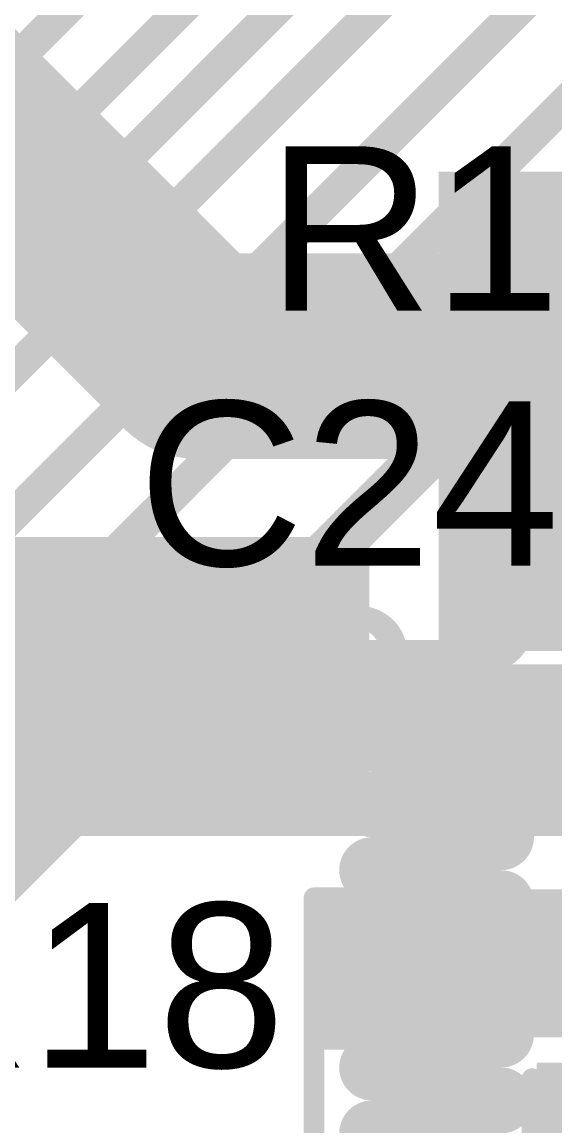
# Model space of a CAD drawing. Header units: millimetres. Extents: x -0.43 to 2.06, y -0.4 to 2.49.
# Drawn here: x 0.4395 to 0.5691, y 1.7148 to 1.9832 of the extents above; entities that cross this region are included whole.
import ezdxf

# ---------------------------------------------------------------- set-up
doc = ezdxf.new("R2010")
doc.units = ezdxf.units.MM
doc.header["$MEASUREMENT"] = 0
for name, color, linetype in [('BottomLayer', 5, 'Continuous'), ('TopLayer', 1, 'Continuous'), ('TopOverlay', 2, 'Continuous'), ('TopPaste', 8, 'Continuous'), ('TopSolder', 216, 'Continuous')]:
    doc.layers.add(name, color=color, linetype=linetype)
doc.styles.add('Arial', font='', dxfattribs={"height": 0.2})
doc.styles.get('Arial').set_extended_font_data('Arial')

# ---------------------------------------------------------------- blocks, each defined once
blk = doc.blocks.new('RES_0603_77')
at = {"layer": 'TopLayer'}
for points in [[(-0.015, 0.0175), (-0.015, -0.0175), (-0.045, -0.0175), (-0.045, 0.0175)], [(0.045, 0.0175), (0.045, -0.0175), (0.015, -0.0175), (0.015, 0.0175)]]:
    blk.add_hatch(color=1, dxfattribs=at).paths.add_polyline_path(points)
at = {"layer": 'TopPaste'}
for points in [[(-0.015, 0.0175), (-0.015, -0.0175), (-0.045, -0.0175), (-0.045, 0.0175)], [(0.045, 0.0175), (0.045, -0.0175), (0.015, -0.0175), (0.015, 0.0175)]]:
    blk.add_hatch(color=8, dxfattribs=at).paths.add_polyline_path(points)
at = {"layer": 'TopSolder'}
for points in [[(-0.011, 0.0215), (-0.011, -0.0215), (-0.049, -0.0215), (-0.049, 0.0215)], [(0.049, 0.0215), (0.049, -0.0215), (0.011, -0.0215), (0.011, 0.0215)]]:
    blk.add_hatch(color=216, dxfattribs=at).paths.add_polyline_path(points)
at = {"layer": 'TopOverlay', "const_width": 0.005}
for points in [[(0.048, 0.021), (-0.048, 0.021)], [(-0.048, -0.021), (-0.048, 0.021)], [(0.048, -0.021), (0.048, 0.021)], [(0.048, -0.021), (-0.048, -0.021)]]:
    blk.add_lwpolyline(points, dxfattribs=at)
at = {"layer": 'TopOverlay', "const_width": 0.0025}
for points in [[(-0.04925, 0.021, 1), (-0.04675, 0.021, 1)], [(-0.04925, 0.021, 1), (-0.04675, 0.021, 1)], [(0.04675, 0.021, 1), (0.04925, 0.021, 1)], [(0.04675, 0.021, 1), (0.04925, 0.021, 1)], [(-0.04925, -0.021, 1), (-0.04675, -0.021, 1)], [(-0.04925, -0.021, 1), (-0.04675, -0.021, 1)], [(0.04675, -0.021, 1), (0.04925, -0.021, 1)], [(0.04675, -0.021, 1), (0.04925, -0.021, 1)]]:
    blk.add_lwpolyline(points, format="xyb", close=True, dxfattribs=at)
blk = doc.blocks.new('IND_0603__1608_METRIC__99')
at = {"layer": 'TopLayer'}
for points in [[(-0.03937, 0.01575), (-0.01575, 0.01575), (-0.01575, -0.01575), (-0.03937, -0.01575)], [(0.01575, 0.01575), (0.03937, 0.01575), (0.03937, -0.01575), (0.01575, -0.01575)]]:
    blk.add_hatch(color=1, dxfattribs=at).paths.add_polyline_path(points)
at = {"layer": 'TopPaste'}
for points in [[(-0.03937, 0.01575), (-0.01575, 0.01575), (-0.01575, -0.01575), (-0.03937, -0.01575)], [(0.01575, 0.01575), (0.03937, 0.01575), (0.03937, -0.01575), (0.01575, -0.01575)]]:
    blk.add_hatch(color=8, dxfattribs=at).paths.add_polyline_path(points)
at = {"layer": 'TopSolder'}
for points in [[(-0.04337, 0.01975), (-0.01175, 0.01975), (-0.01175, -0.01975), (-0.04337, -0.01975)], [(0.01175, 0.01975), (0.04337, 0.01975), (0.04337, -0.01975), (0.01175, -0.01975)]]:
    blk.add_hatch(color=216, dxfattribs=at).paths.add_polyline_path(points)
at = {"layer": 'TopOverlay', "const_width": 0.005}
for points in [[(-0.008, 0.018), (0.009, 0.018)], [(-0.008, -0.018), (0.009, -0.018)]]:
    blk.add_lwpolyline(points, dxfattribs=at)
at = {"layer": 'TopOverlay', "const_width": 0.0025}
for points in [[(-0.00925, 0.018, 1), (-0.00675, 0.018, 1)], [(0.00775, 0.018, 1), (0.01025, 0.018, 1)], [(-0.00925, -0.018, 1), (-0.00675, -0.018, 1)], [(0.00775, -0.018, 1), (0.01025, -0.018, 1)]]:
    blk.add_lwpolyline(points, format="xyb", close=True, dxfattribs=at)
blk = doc.blocks.new('CAP_0402_131')
at = {"layer": 'TopLayer'}
for points in [[(-0.0275, -0.0125), (-0.0275, 0.0125), (-0.0095, 0.0125), (-0.0095, -0.0125)], [(0.0095, -0.0125), (0.0095, 0.0125), (0.0275, 0.0125), (0.0275, -0.0125)]]:
    blk.add_hatch(color=1, dxfattribs=at).paths.add_polyline_path(points)
at = {"layer": 'TopPaste'}
for points in [[(-0.0275, -0.0125), (-0.0275, 0.0125), (-0.0095, 0.0125), (-0.0095, -0.0125)], [(0.0095, -0.0125), (0.0095, 0.0125), (0.0275, 0.0125), (0.0275, -0.0125)]]:
    blk.add_hatch(color=8, dxfattribs=at).paths.add_polyline_path(points)
at = {"layer": 'TopSolder'}
for points in [[(-0.02986, -0.01486), (-0.02986, 0.01486), (-0.00714, 0.01486), (-0.00714, -0.01486)], [(0.00714, -0.01486), (0.00714, 0.01486), (0.02986, 0.01486), (0.02986, -0.01486)]]:
    blk.add_hatch(color=216, dxfattribs=at).paths.add_polyline_path(points)
at = {"layer": 'TopOverlay', "const_width": 0.005}
for points in [[(-0.031, -0.016), (-0.031, 0.016)], [(-0.011, 0.016), (-0.031, 0.016)], [(0.031, 0.016), (0.011, 0.016)], [(0.031, -0.016), (0.031, 0.016)], [(-0.011, -0.016), (-0.031, -0.016)], [(0.031, -0.016), (0.011, -0.016)]]:
    blk.add_lwpolyline(points, dxfattribs=at)
at = {"layer": 'TopOverlay', "const_width": 0.0025}
for points in [[(-0.03225, 0.016, 1), (-0.02975, 0.016, 1)], [(-0.03225, 0.016, 1), (-0.02975, 0.016, 1)], [(-0.01225, 0.016, 1), (-0.00975, 0.016, 1)], [(0.00975, 0.016, 1), (0.01225, 0.016, 1)], [(0.02975, 0.016, 1), (0.03225, 0.016, 1)], [(0.02975, 0.016, 1), (0.03225, 0.016, 1)], [(-0.03225, -0.016, 1), (-0.02975, -0.016, 1)], [(-0.03225, -0.016, 1), (-0.02975, -0.016, 1)], [(-0.01225, -0.016, 1), (-0.00975, -0.016, 1)], [(0.00975, -0.016, 1), (0.01225, -0.016, 1)], [(0.02975, -0.016, 1), (0.03225, -0.016, 1)], [(0.02975, -0.016, 1), (0.03225, -0.016, 1)]]:
    blk.add_lwpolyline(points, format="xyb", close=True, dxfattribs=at)

msp = doc.modelspace()

# ---------------------------------------------------------------- hatches: boundary and pattern name
at = {"layer": 'TopLayer'}
for points in [[(0.60651, 1.831), (0.60651, 1.94686), (0.54086, 1.94686), (0.54086, 1.831)], [(0.54851, 1.83031), (0.66551, 1.83031), (0.66551, 1.89831), (0.54851, 1.89831)], [(0.14251, 1.78531), (0.524, 1.78531), (0.524, 1.858), (0.14251, 1.858)], [(0.547, 1.78531), (0.66551, 1.78531), (0.66551, 1.82331), (0.547, 1.82331)], [(0.50951, 1.73631), (0.59551, 1.73631), (0.59551, 1.77231), (0.50951, 1.77231)], [(0.56551, 1.68331), (0.59551, 1.68331), (0.59551, 1.72931), (0.56551, 1.72931)]]:
    msp.add_hatch(color=1, dxfattribs=at).paths.add_polyline_path(points)

# ---------------------------------------------------------------- linework, layer by layer
at = {"layer": 'BottomLayer'}
for points, const_width in [([(0.241, 1.777), (0.798, 2.334)], 0.008), ([(0.3153, 1.8003), (0.847, 2.332)], 0.008), ([(0.335, 1.796), (0.871, 2.332)], 0.008), ([(0.2653, 1.7733), (0.822, 2.33)], 0.008), ([(0.38, 1.806), (0.667, 2.093)], 0.008), ([(0.403, 1.795), (0.664, 2.056)], 0.008), ([(0.433, 1.773), (0.629, 1.969)], 0.012), ([(0.56, 1.863), (0.5855, 1.8885)], 0.008), ([(0.56, 1.853), (0.56, 1.863)], 0.008), ([(0.56, 1.837), (0.56, 1.853)], 0.008), ([(0.52463, 1.829), (0.552, 1.829)], 0.008), ([(0.52463, 1.821), (0.556, 1.821)], 0.008), ([(0.52463, 1.813), (0.556, 1.813)], 0.008), ([(0.52463, 1.805), (0.556, 1.805)], 0.008), ([(0.52463, 1.797), (0.556, 1.797)], 0.008), ([(0.52463, 1.789), (0.556, 1.789)], 0.008), ([(0.52463, 1.781), (0.556, 1.781)], 0.008), ([(0.52463, 1.773), (0.556, 1.773)], 0.008), ([(0.52463, 1.765), (0.556, 1.765)], 0.008), ([(0.52463, 1.757), (0.556, 1.757)], 0.008), ([(0.52463, 1.749), (0.556, 1.749)], 0.008), ([(0.52463, 1.741), (0.556, 1.741)], 0.008), ([(0.52463, 1.733), (0.556, 1.733)], 0.008), ([(0.52463, 1.725), (0.556, 1.725)], 0.008), ([(0.52463, 1.717), (0.556, 1.717)], 0.008)]:
    msp.add_lwpolyline(points, dxfattribs=dict(at, const_width=const_width))
at = {"layer": 'BottomLayer', "const_width": 0.004}
for points in [[(0.558, 1.863, 1), (0.562, 1.863, 1)], [(0.558, 1.863, 1), (0.562, 1.863, 1)], [(0.558, 1.853, 1), (0.562, 1.853, 1)], [(0.558, 1.853, 1), (0.562, 1.853, 1)], [(0.558, 1.837, 1), (0.562, 1.837, 1)], [(0.558, 1.837, 1), (0.562, 1.837, 1)], [(0.52263, 1.829, 1), (0.52663, 1.829, 1)], [(0.52263, 1.829, 1), (0.52663, 1.829, 1)], [(0.55, 1.829, 1), (0.554, 1.829, 1)], [(0.55, 1.829, 1), (0.554, 1.829, 1)], [(0.52263, 1.821, 1), (0.52663, 1.821, 1)], [(0.52263, 1.821, 1), (0.52663, 1.821, 1)], [(0.554, 1.821, 1), (0.558, 1.821, 1)], [(0.554, 1.821, 1), (0.558, 1.821, 1)], [(0.52263, 1.813, 1), (0.52663, 1.813, 1)], [(0.52263, 1.813, 1), (0.52663, 1.813, 1)], [(0.554, 1.813, 1), (0.558, 1.813, 1)], [(0.554, 1.813, 1), (0.558, 1.813, 1)], [(0.52263, 1.805, 1), (0.52663, 1.805, 1)], [(0.52263, 1.805, 1), (0.52663, 1.805, 1)], [(0.554, 1.805, 1), (0.558, 1.805, 1)], [(0.554, 1.805, 1), (0.558, 1.805, 1)], [(0.52263, 1.797, 1), (0.52663, 1.797, 1)], [(0.52263, 1.797, 1), (0.52663, 1.797, 1)], [(0.554, 1.797, 1), (0.558, 1.797, 1)], [(0.554, 1.797, 1), (0.558, 1.797, 1)], [(0.52263, 1.789, 1), (0.52663, 1.789, 1)], [(0.52263, 1.789, 1), (0.52663, 1.789, 1)], [(0.554, 1.789, 1), (0.558, 1.789, 1)], [(0.554, 1.789, 1), (0.558, 1.789, 1)], [(0.52263, 1.781, 1), (0.52663, 1.781, 1)], [(0.52263, 1.781, 1), (0.52663, 1.781, 1)], [(0.554, 1.781, 1), (0.558, 1.781, 1)], [(0.554, 1.781, 1), (0.558, 1.781, 1)], [(0.52263, 1.773, 1), (0.52663, 1.773, 1)], [(0.52263, 1.773, 1), (0.52663, 1.773, 1)], [(0.554, 1.773, 1), (0.558, 1.773, 1)], [(0.554, 1.773, 1), (0.558, 1.773, 1)], [(0.52263, 1.765, 1), (0.52663, 1.765, 1)], [(0.52263, 1.765, 1), (0.52663, 1.765, 1)], [(0.554, 1.765, 1), (0.558, 1.765, 1)], [(0.554, 1.765, 1), (0.558, 1.765, 1)], [(0.52263, 1.757, 1), (0.52663, 1.757, 1)], [(0.52263, 1.757, 1), (0.52663, 1.757, 1)], [(0.554, 1.757, 1), (0.558, 1.757, 1)], [(0.554, 1.757, 1), (0.558, 1.757, 1)], [(0.52263, 1.749, 1), (0.52663, 1.749, 1)], [(0.52263, 1.749, 1), (0.52663, 1.749, 1)], [(0.554, 1.749, 1), (0.558, 1.749, 1)], [(0.554, 1.749, 1), (0.558, 1.749, 1)], [(0.52263, 1.741, 1), (0.52663, 1.741, 1)], [(0.52263, 1.741, 1), (0.52663, 1.741, 1)], [(0.554, 1.741, 1), (0.558, 1.741, 1)], [(0.554, 1.741, 1), (0.558, 1.741, 1)], [(0.52263, 1.733, 1), (0.52663, 1.733, 1)], [(0.52263, 1.733, 1), (0.52663, 1.733, 1)], [(0.554, 1.733, 1), (0.558, 1.733, 1)], [(0.554, 1.733, 1), (0.558, 1.733, 1)], [(0.52263, 1.725, 1), (0.52663, 1.725, 1)], [(0.52263, 1.725, 1), (0.52663, 1.725, 1)], [(0.554, 1.725, 1), (0.558, 1.725, 1)], [(0.554, 1.725, 1), (0.558, 1.725, 1)], [(0.52263, 1.717, 1), (0.52663, 1.717, 1)], [(0.52263, 1.717, 1), (0.52663, 1.717, 1)], [(0.554, 1.717, 1), (0.558, 1.717, 1)], [(0.554, 1.717, 1), (0.558, 1.717, 1)]]:
    msp.add_lwpolyline(points, format="xyb", close=True, dxfattribs=at)
at = {"layer": 'BottomLayer', "const_width": 0.008}
for points in [[(0.56, 1.837, -0.414214), (0.552, 1.829)], [(0.52463, 1.821, -1), (0.52463, 1.829)], [(0.556, 1.821, -1), (0.556, 1.813)], [(0.52463, 1.805, -1), (0.52463, 1.813)], [(0.556, 1.805, -1), (0.556, 1.797)], [(0.52463, 1.789, -1), (0.52463, 1.797)], [(0.556, 1.789, -1), (0.556, 1.781)], [(0.52463, 1.773, -1), (0.52463, 1.781)], [(0.556, 1.773, -1), (0.556, 1.765)], [(0.52463, 1.757, -1), (0.52463, 1.765)], [(0.556, 1.757, -1), (0.556, 1.749)], [(0.52463, 1.741, -1), (0.52463, 1.749)], [(0.556, 1.741, -1), (0.556, 1.733)], [(0.52463, 1.725, -1), (0.52463, 1.733)], [(0.556, 1.725, -1), (0.556, 1.717)], [(0.52463, 1.709, -1), (0.52463, 1.717)]]:
    msp.add_lwpolyline(points, format="xyb", dxfattribs=at)
at = {"layer": 'TopLayer'}
for points, const_width in [([(0.382, 2.002), (0.482, 1.902)], 0.05), ([(0.482, 1.902), (0.54371, 1.902)], 0.05), ([(0.573, 1.86), (0.573, 1.87271)], 0.05), ([(0.56151, 1.80774), (0.65151, 1.80774)], 0.008)]:
    msp.add_lwpolyline(points, dxfattribs=dict(at, const_width=const_width))
for points, const_width in [([(0.4695, 1.902, 1), (0.4945, 1.902, 1)], 0.025), ([(0.4695, 1.902, 1), (0.4945, 1.902, 1)], 0.025), ([(0.53121, 1.902, 1), (0.55621, 1.902, 1)], 0.025), ([(0.5605, 1.87271, 1), (0.5855, 1.87271, 1)], 0.025), ([(0.5605, 1.86, 1), (0.5855, 1.86, 1)], 0.025), ([(0.55951, 1.80774, 1), (0.56351, 1.80774, 1)], 0.004)]:
    msp.add_lwpolyline(points, format="xyb", close=True, dxfattribs=dict(at, const_width=const_width))

# ---------------------------------------------------------------- block references
msp.add_blockref('IND_0603__1608_METRIC__99', (0.53395, 1.80731))
at = {"rotation": 270}
for name, p in [('RES_0603_77', (0.53151, 1.72231)), ('CAP_0402_131', (0.57951, 1.73731))]:
    msp.add_blockref(name, p, dxfattribs=at)

# ---------------------------------------------------------------- texts
at = {"layer": 'TopOverlay', "style": 'Arial'}
for s, height, p in [('R17', 0.04, (0.49902, 1.91301)), ('C24', 0.04, (0.46768, 1.85101)), ('FB2', 0.05, (0.40957, 1.79092)), ('R18', 0.04, (0.40102, 1.72901))]:
    msp.add_text(s, height=height, dxfattribs=at).set_placement(p)

doc.saveas('drawing.dxf')
